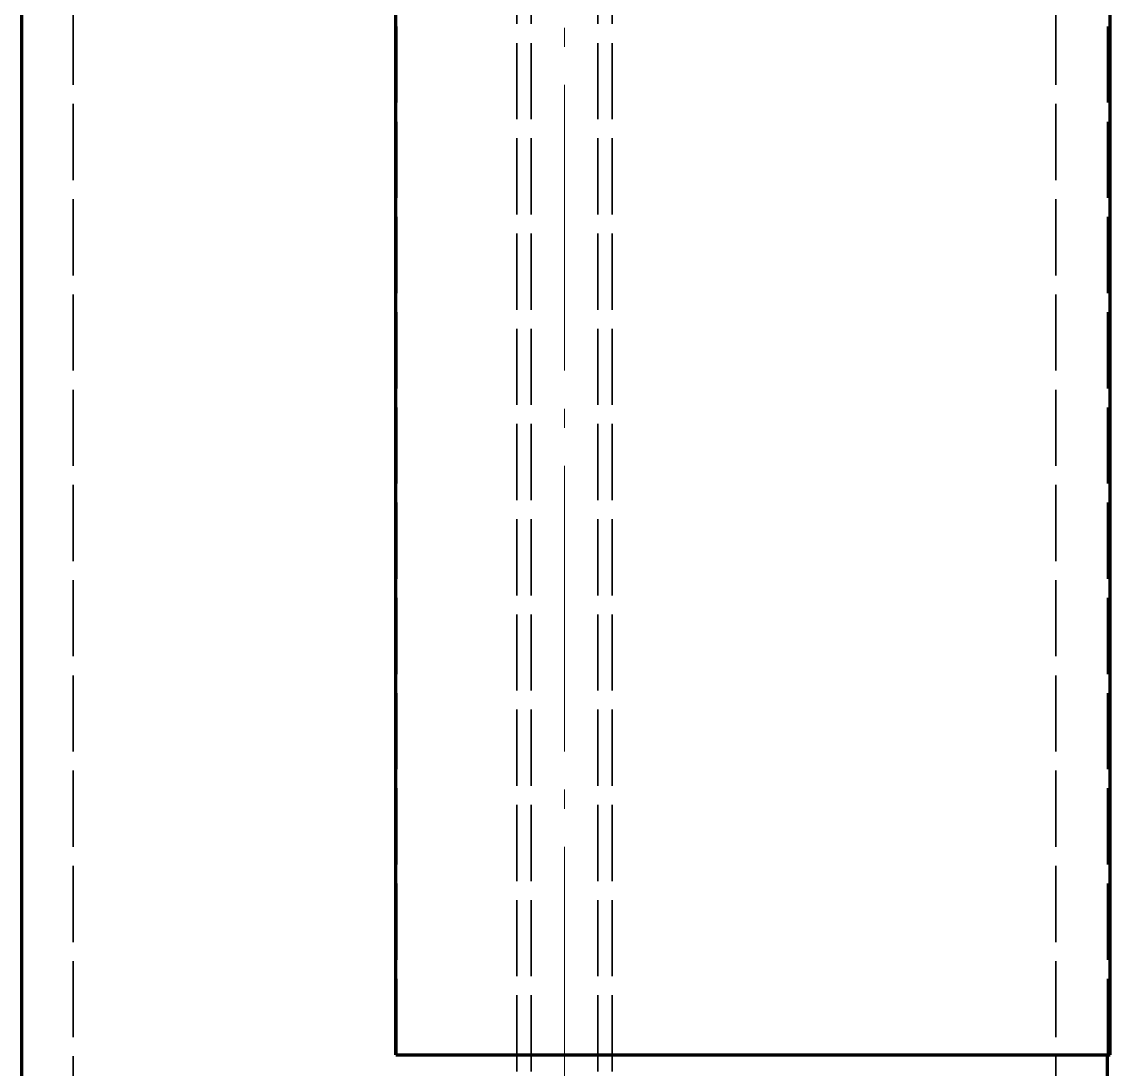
# Model space of a CAD drawing. Header units: millimetres. Extents: x 0 to 2382, y 0 to 420.
# Drawn here: x 296 to 353.1, y 181.8 to 236.8 of the extents above; entities that cross this region are included whole.
import ezdxf

# ---------------------------------------------------------------- set-up
doc = ezdxf.new("R2010")
doc.units = ezdxf.units.MM
doc.linetypes.add('IRAM-E-TRAZOS', pattern=[5, 4, -1])
doc.linetypes.add('IRAM-F-TRAZO-PUNTO', pattern=[20, 15, -2, 1, -2])
for name, color, linetype, lineweight in [('01-VISIBLE', 7, 'CONTINUOUS', 70), ('02-OCULTA', 4, 'IRAM-E-TRAZOS', 35), ('03-EJE', 1, 'IRAM-F-TRAZO-PUNTO', 18)]:
    doc.layers.add(name, color=color, linetype=linetype, lineweight=lineweight)

msp = doc.modelspace()

# ---------------------------------------------------------------- linework, layer by layer
at = {"layer": '01-VISIBLE'}
for p, q in [((353.145, 182.521), (353.145, 327.5)), ((295.995, 168.451), (295.995, 248.76)), ((315.642, 182.521), (315.642, 238.244)), ((352.995, 181.021), (352.995, 182.521))]:
    msp.add_line(p, q, dxfattribs=at)
msp.add_lwpolyline([(315.642, 182.521), (315.892, 182.521), (316.142, 182.521), (316.392, 182.521), (316.642, 182.521), (316.892, 182.521), (317.142, 182.521), (317.392, 182.521), (317.642, 182.521), (317.892, 182.521), (318.142, 182.521), (318.392, 182.521), (318.642, 182.521), (318.892, 182.521), (319.142, 182.521), (319.392, 182.521), (319.642, 182.521), (319.892, 182.521), (320.142, 182.521), (320.392, 182.521), (320.642, 182.521), (320.892, 182.521), (321.142, 182.521), (321.392, 182.521), (321.642, 182.521), (321.892, 182.521), (322.142, 182.521), (322.392, 182.521), (322.642, 182.521), (322.892, 182.521), (323.142, 182.521), (323.392, 182.521), (323.642, 182.521), (323.892, 182.521), (324.142, 182.521), (324.392, 182.521), (324.642, 182.521), (324.892, 182.521), (325.143, 182.521), (325.393, 182.521), (325.643, 182.521), (325.893, 182.521), (326.143, 182.521), (326.393, 182.521), (326.643, 182.521), (326.893, 182.521), (327.143, 182.521), (327.393, 182.521), (327.643, 182.521), (327.893, 182.521), (328.143, 182.521), (328.393, 182.521), (328.643, 182.521), (328.893, 182.521), (329.143, 182.521), (329.393, 182.521), (329.643, 182.521), (329.893, 182.521), (330.143, 182.521), (330.393, 182.521), (330.643, 182.521), (330.893, 182.521), (331.143, 182.521), (331.393, 182.521), (331.643, 182.521), (331.893, 182.521), (332.143, 182.521), (332.393, 182.521), (332.643, 182.521), (332.893, 182.521), (333.143, 182.521), (333.393, 182.521), (333.643, 182.521), (333.893, 182.521), (334.143, 182.521), (334.393, 182.521), (334.643, 182.521), (334.893, 182.521), (335.143, 182.521), (335.393, 182.521), (335.643, 182.521), (335.893, 182.521), (336.143, 182.521), (336.394, 182.521), (336.644, 182.521), (336.894, 182.521), (337.144, 182.521), (337.394, 182.521), (337.644, 182.521), (337.894, 182.521), (338.144, 182.521), (338.394, 182.521), (338.644, 182.521), (338.894, 182.521), (339.144, 182.521), (339.394, 182.521), (339.644, 182.521), (339.894, 182.521), (340.144, 182.521), (340.394, 182.521), (340.644, 182.521), (340.894, 182.521), (341.144, 182.521), (341.394, 182.521), (341.644, 182.521), (341.894, 182.521), (342.144, 182.521), (342.394, 182.521), (342.644, 182.521), (342.894, 182.521), (343.144, 182.521), (343.394, 182.521), (343.644, 182.521), (343.894, 182.521), (344.144, 182.521), (344.394, 182.521), (344.644, 182.521), (344.894, 182.521), (345.144, 182.521), (345.394, 182.521), (345.644, 182.521), (345.894, 182.521), (346.144, 182.521), (346.394, 182.521), (346.644, 182.521), (346.894, 182.521), (347.144, 182.521), (347.394, 182.521), (347.645, 182.521), (347.895, 182.521), (348.145, 182.521), (348.395, 182.521), (348.645, 182.521), (348.895, 182.521), (349.145, 182.521), (349.395, 182.521), (349.645, 182.521), (349.895, 182.521), (350.145, 182.521), (350.395, 182.521), (350.645, 182.521), (350.895, 182.521), (351.145, 182.521), (351.395, 182.521), (351.645, 182.521), (351.895, 182.521), (352.145, 182.521), (352.395, 182.521), (352.645, 182.521), (352.895, 182.521), (353.145, 182.521)], dxfattribs=at)
at = {"layer": '02-OCULTA'}
for p, q in [((321.995, 151.651), (321.995, 340.169)), ((322.745, 151.651), (322.745, 340.169)), ((326.245, 151.651), (326.245, 340.169)), ((326.995, 151.651), (326.995, 340.169)), ((315.642, 182.521), (315.642, 327.5)), ((315.688, 182.521), (315.688, 327.5)), ((315.688, 182.521), (315.688, 327.5)), ((352.995, 182.521), (352.995, 327.5)), ((298.695, 168.451), (298.695, 319.251)), ((350.295, 168.451), (350.295, 319.251)), ((352.995, 182.521), (352.995, 319.251)), ((315.688, 182.521), (315.642, 182.521)), ((315.688, 182.521), (315.642, 182.521))]:
    msp.add_line(p, q, dxfattribs=at)
for points in [[(353.145, 182.521), (352.895, 182.521), (352.645, 182.521), (352.395, 182.521), (352.145, 182.521), (351.895, 182.521), (351.645, 182.521), (351.395, 182.521), (351.145, 182.521), (350.895, 182.521), (350.645, 182.521), (350.395, 182.521), (350.145, 182.521), (349.895, 182.521), (349.645, 182.521), (349.395, 182.521), (349.145, 182.521), (348.895, 182.521), (348.645, 182.521), (348.395, 182.521), (348.145, 182.521), (347.895, 182.521), (347.645, 182.521), (347.394, 182.521), (347.144, 182.521), (346.894, 182.521), (346.644, 182.521), (346.394, 182.521), (346.144, 182.521), (345.894, 182.521), (345.644, 182.521), (345.394, 182.521), (345.144, 182.521), (344.894, 182.521), (344.644, 182.521), (344.394, 182.521), (344.144, 182.521), (343.894, 182.521), (343.644, 182.521), (343.394, 182.521), (343.144, 182.521), (342.894, 182.521), (342.644, 182.521), (342.394, 182.521), (342.144, 182.521), (341.894, 182.521), (341.644, 182.521), (341.394, 182.521), (341.144, 182.521), (340.894, 182.521), (340.644, 182.521), (340.394, 182.521), (340.144, 182.521), (339.894, 182.521), (339.644, 182.521), (339.394, 182.521), (339.144, 182.521), (338.894, 182.521), (338.644, 182.521), (338.394, 182.521), (338.144, 182.521), (337.894, 182.521), (337.644, 182.521), (337.394, 182.521), (337.144, 182.521), (336.894, 182.521), (336.644, 182.521), (336.394, 182.521), (336.143, 182.521), (335.893, 182.521), (335.643, 182.521), (335.393, 182.521), (335.143, 182.521), (334.893, 182.521), (334.643, 182.521), (334.393, 182.521), (334.143, 182.521), (333.893, 182.521), (333.643, 182.521), (333.393, 182.521), (333.143, 182.521), (332.893, 182.521), (332.643, 182.521), (332.393, 182.521), (332.143, 182.521), (331.893, 182.521), (331.643, 182.521), (331.393, 182.521), (331.143, 182.521), (330.893, 182.521), (330.643, 182.521), (330.393, 182.521), (330.143, 182.521), (329.893, 182.521), (329.643, 182.521), (329.393, 182.521), (329.143, 182.521), (328.893, 182.521), (328.643, 182.521), (328.393, 182.521), (328.143, 182.521), (327.893, 182.521), (327.643, 182.521), (327.393, 182.521), (327.143, 182.521), (326.893, 182.521), (326.643, 182.521), (326.393, 182.521), (326.143, 182.521), (325.893, 182.521), (325.643, 182.521), (325.393, 182.521), (325.143, 182.521), (324.892, 182.521), (324.642, 182.521), (324.392, 182.521), (324.142, 182.521), (323.892, 182.521), (323.642, 182.521), (323.392, 182.521), (323.142, 182.521), (322.892, 182.521), (322.642, 182.521), (322.392, 182.521), (322.142, 182.521), (321.892, 182.521), (321.642, 182.521), (321.392, 182.521), (321.142, 182.521), (320.892, 182.521), (320.642, 182.521), (320.392, 182.521), (320.142, 182.521), (319.892, 182.521), (319.642, 182.521), (319.392, 182.521), (319.142, 182.521), (318.892, 182.521), (318.642, 182.521), (318.392, 182.521), (318.142, 182.521), (317.892, 182.521), (317.642, 182.521), (317.392, 182.521), (317.142, 182.521), (316.892, 182.521), (316.642, 182.521), (316.392, 182.521), (316.142, 182.521), (315.892, 182.521), (315.642, 182.521)], [(315.688, 182.521), (315.938, 182.521), (316.189, 182.521), (316.439, 182.521), (316.69, 182.521), (316.94, 182.521), (317.19, 182.521), (317.441, 182.521), (317.691, 182.521), (317.941, 182.521), (318.192, 182.521), (318.442, 182.521), (318.693, 182.521), (318.943, 182.521), (319.193, 182.521), (319.444, 182.521), (319.694, 182.521), (319.945, 182.521), (320.195, 182.521), (320.445, 182.521), (320.696, 182.521), (320.946, 182.521), (321.196, 182.521), (321.447, 182.521), (321.697, 182.521), (321.948, 182.521), (322.198, 182.521), (322.448, 182.521), (322.699, 182.521), (322.949, 182.521), (323.199, 182.521), (323.45, 182.521), (323.7, 182.521), (323.951, 182.521), (324.201, 182.521), (324.451, 182.521), (324.702, 182.521), (324.952, 182.521), (325.203, 182.521), (325.453, 182.521), (325.703, 182.521), (325.954, 182.521), (326.204, 182.521), (326.454, 182.521), (326.705, 182.521), (326.955, 182.521), (327.206, 182.521), (327.456, 182.521), (327.706, 182.521), (327.957, 182.521), (328.207, 182.521), (328.458, 182.521), (328.708, 182.521), (328.958, 182.521), (329.209, 182.521), (329.459, 182.521), (329.709, 182.521), (329.96, 182.521), (330.21, 182.521), (330.461, 182.521), (330.711, 182.521), (330.961, 182.521), (331.212, 182.521), (331.462, 182.521), (331.712, 182.521), (331.963, 182.521), (332.213, 182.521), (332.464, 182.521), (332.714, 182.521), (332.964, 182.521), (333.215, 182.521), (333.465, 182.521), (333.716, 182.521), (333.966, 182.521), (334.216, 182.521), (334.467, 182.521), (334.717, 182.521), (334.967, 182.521), (335.218, 182.521), (335.468, 182.521), (335.719, 182.521), (335.969, 182.521), (336.219, 182.521), (336.47, 182.521), (336.72, 182.521), (336.971, 182.521), (337.221, 182.521), (337.471, 182.521), (337.722, 182.521), (337.972, 182.521), (338.222, 182.521), (338.473, 182.521), (338.723, 182.521), (338.974, 182.521), (339.224, 182.521), (339.474, 182.521), (339.725, 182.521), (339.975, 182.521), (340.225, 182.521), (340.476, 182.521), (340.726, 182.521), (340.977, 182.521), (341.227, 182.521), (341.477, 182.521), (341.728, 182.521), (341.978, 182.521), (342.229, 182.521), (342.479, 182.521), (342.729, 182.521), (342.98, 182.521), (343.23, 182.521), (343.48, 182.521), (343.731, 182.521), (343.981, 182.521), (344.232, 182.521), (344.482, 182.521), (344.732, 182.521), (344.983, 182.521), (345.233, 182.521), (345.484, 182.521), (345.734, 182.521), (345.984, 182.521), (346.235, 182.521), (346.485, 182.521), (346.735, 182.521), (346.986, 182.521), (347.236, 182.521), (347.487, 182.521), (347.737, 182.521), (347.987, 182.521), (348.238, 182.521), (348.488, 182.521), (348.738, 182.521), (348.989, 182.521), (349.239, 182.521), (349.49, 182.521), (349.74, 182.521), (349.99, 182.521), (350.241, 182.521), (350.491, 182.521), (350.742, 182.521), (350.992, 182.521), (351.242, 182.521), (351.493, 182.521), (351.743, 182.521), (351.993, 182.521), (352.244, 182.521), (352.494, 182.521), (352.745, 182.521), (352.995, 182.521)], [(352.995, 182.521), (352.745, 182.521), (352.494, 182.521), (352.244, 182.521), (351.993, 182.521), (351.743, 182.521), (351.493, 182.521), (351.242, 182.521), (350.992, 182.521), (350.742, 182.521), (350.491, 182.521), (350.241, 182.521), (349.99, 182.521), (349.74, 182.521), (349.49, 182.521), (349.239, 182.521), (348.989, 182.521), (348.738, 182.521), (348.488, 182.521), (348.238, 182.521), (347.987, 182.521), (347.737, 182.521), (347.487, 182.521), (347.236, 182.521), (346.986, 182.521), (346.735, 182.521), (346.485, 182.521), (346.235, 182.521), (345.984, 182.521), (345.734, 182.521), (345.484, 182.521), (345.233, 182.521), (344.983, 182.521), (344.732, 182.521), (344.482, 182.521), (344.232, 182.521), (343.981, 182.521), (343.731, 182.521), (343.48, 182.521), (343.23, 182.521), (342.98, 182.521), (342.729, 182.521), (342.479, 182.521), (342.229, 182.521), (341.978, 182.521), (341.728, 182.521), (341.477, 182.521), (341.227, 182.521), (340.977, 182.521), (340.726, 182.521), (340.476, 182.521), (340.225, 182.521), (339.975, 182.521), (339.725, 182.521), (339.474, 182.521), (339.224, 182.521), (338.974, 182.521), (338.723, 182.521), (338.473, 182.521), (338.222, 182.521), (337.972, 182.521), (337.722, 182.521), (337.471, 182.521), (337.221, 182.521), (336.971, 182.521), (336.72, 182.521), (336.47, 182.521), (336.219, 182.521), (335.969, 182.521), (335.719, 182.521), (335.468, 182.521), (335.218, 182.521), (334.967, 182.521), (334.717, 182.521), (334.467, 182.521), (334.216, 182.521), (333.966, 182.521), (333.716, 182.521), (333.465, 182.521), (333.215, 182.521), (332.964, 182.521), (332.714, 182.521), (332.464, 182.521), (332.213, 182.521), (331.963, 182.521), (331.712, 182.521), (331.462, 182.521), (331.212, 182.521), (330.961, 182.521), (330.711, 182.521), (330.461, 182.521), (330.21, 182.521), (329.96, 182.521), (329.709, 182.521), (329.459, 182.521), (329.209, 182.521), (328.958, 182.521), (328.708, 182.521), (328.458, 182.521), (328.207, 182.521), (327.957, 182.521), (327.706, 182.521), (327.456, 182.521), (327.206, 182.521), (326.955, 182.521), (326.705, 182.521), (326.454, 182.521), (326.204, 182.521), (325.954, 182.521), (325.703, 182.521), (325.453, 182.521), (325.203, 182.521), (324.952, 182.521), (324.702, 182.521), (324.451, 182.521), (324.201, 182.521), (323.951, 182.521), (323.7, 182.521), (323.45, 182.521), (323.199, 182.521), (322.949, 182.521), (322.699, 182.521), (322.448, 182.521), (322.198, 182.521), (321.948, 182.521), (321.697, 182.521), (321.447, 182.521), (321.196, 182.521), (320.946, 182.521), (320.696, 182.521), (320.445, 182.521), (320.195, 182.521), (319.945, 182.521), (319.694, 182.521), (319.444, 182.521), (319.193, 182.521), (318.943, 182.521), (318.693, 182.521), (318.442, 182.521), (318.192, 182.521), (317.941, 182.521), (317.691, 182.521), (317.441, 182.521), (317.19, 182.521), (316.94, 182.521), (316.69, 182.521), (316.439, 182.521), (316.189, 182.521), (315.938, 182.521), (315.688, 182.521)]]:
    msp.add_lwpolyline(points, dxfattribs=at)
at = {"layer": '03-EJE'}
msp.add_line((324.495, 138.451), (324.495, 369.674), dxfattribs=at)

doc.saveas('drawing.dxf')
